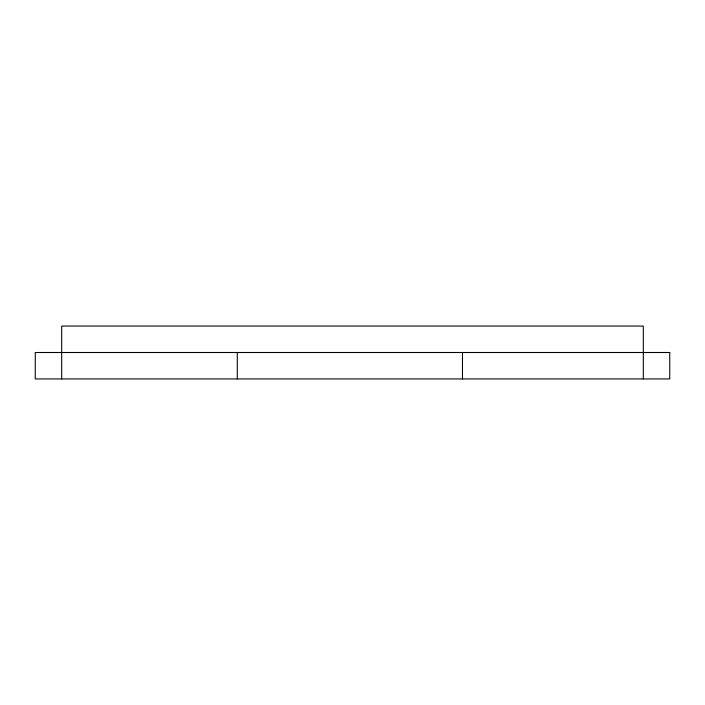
<?xml version="1.0" encoding="UTF-8"?>
<svg xmlns="http://www.w3.org/2000/svg" width="705" height="705" viewBox="0 0 705 705"><rect width="100%" height="100%" fill="white"/><g stroke="black" fill="none" stroke-linecap="round" stroke-linejoin="round"><path stroke-width="1.06" d="M643.312 378.938L643.312 326.062L61.688 326.062L61.688 378.938M462.471 352.5L462.471 378.938M237.285 352.5L237.285 378.938M669.75 352.5L35.25 352.5L35.25 378.938L669.75 378.938L669.75 352.5"/></g></svg>
